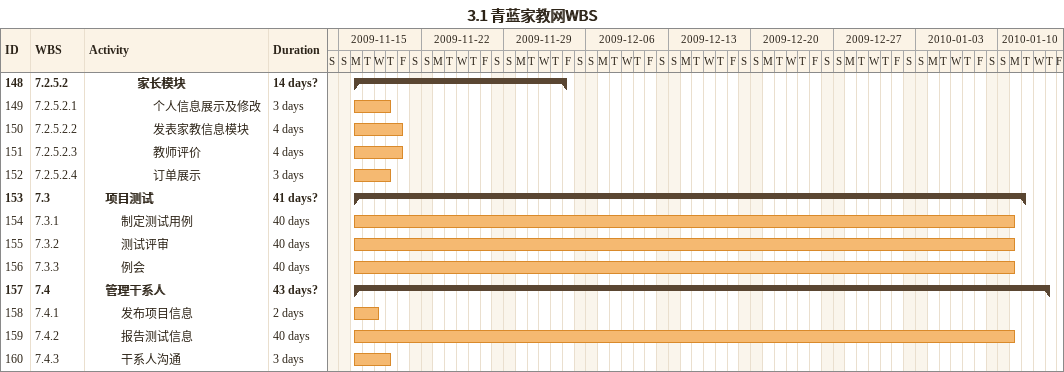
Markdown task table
3.1 青蓝家教网WBS

| ID | WBS | Task | Duration | Start | Finish |
|---|---|---|---|---|---|
| 148 | 7.2.5.2 | **家长模块** | 14d? | 2009-11-16 | 2009-12-04 |
| 149 | 7.2.5.2.1 | 个人信息展示及修改 | 3d | 2009-11-16 | 2009-11-19 |
| 150 | 7.2.5.2.2 | 发表家教信息模块 | 4d | 2009-11-16 | 2009-11-20 |
| 151 | 7.2.5.2.3 | 教师评价 | 4d | 2009-11-16 | 2009-11-20 |
| 152 | 7.2.5.2.4 | 订单展示 | 3d | 2009-11-16 | 2009-11-19 |
| 153 | 7.3 | **项目测试** | 41d? | 2009-11-16 | 2010-01-12 |
| 154 | 7.3.1 | 制定测试用例 | 40d | 2009-11-16 | 2010-01-11 |
| 155 | 7.3.2 | 测试评审 | 40d | 2009-11-16 | 2010-01-11 |
| 156 | 7.3.3 | 例会 | 40d | 2009-11-16 | 2010-01-11 |
| 157 | 7.4 | **管理干系人** | 43d? | 2009-11-16 | 2010-01-14 |
| 158 | 7.4.1 | 发布项目信息 | 2d | 2009-11-16 | 2009-11-18 |
| 159 | 7.4.2 | 报告测试信息 | 40d | 2009-11-16 | 2010-01-11 |
| 160 | 7.4.3 | 干系人沟通 | 3d | 2009-11-16 | 2009-11-19 |
